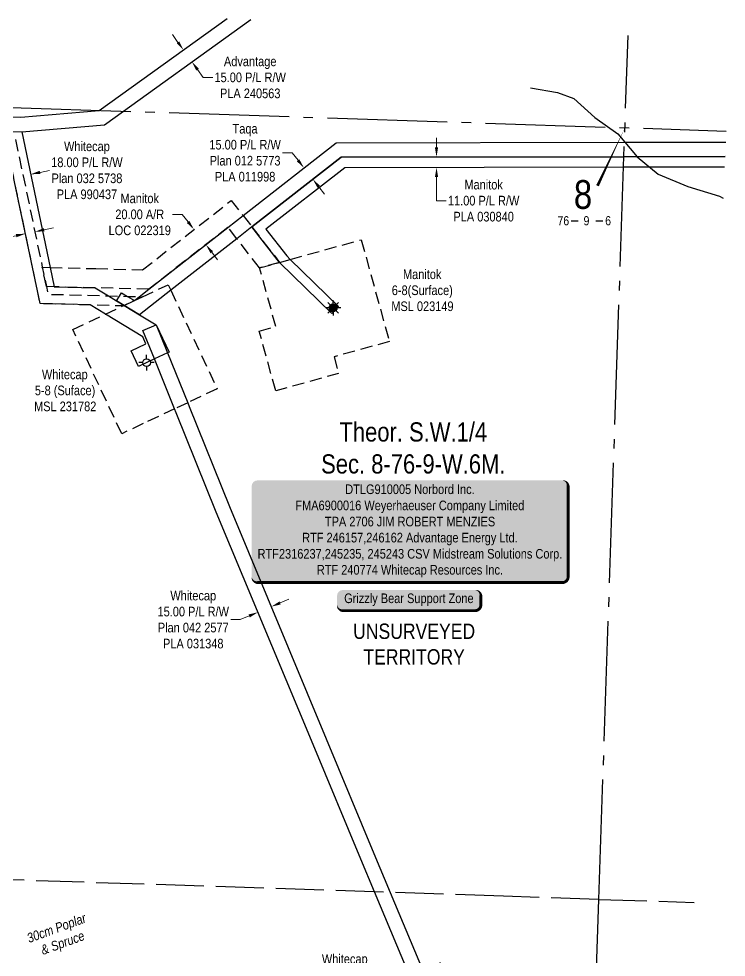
# Model space of a CAD drawing. Extents: x 347027 to 352250, y 6156875 to 6165050.
# Drawn here: x 350707 to 351445, y 6159929 to 6160907 of the extents above; entities that cross this region are included whole.
import ezdxf
from ezdxf.enums import TextEntityAlignment as Align

# ---------------------------------------------------------------- set-up
doc = ezdxf.new("R2010")
doc.units = 0
doc.header["$LTSCALE"] = 5
doc.header["$PDSIZE"] = 20
for name, pattern in [('foc-ACCESSROAD', [3.75, 2.5, -1.25]), ('foc-QUARTERLINE', [33, 25, -3, 2, -3]), ('foc-UNSURVEYED', [12.5, 10, -2.5])]:
    doc.linetypes.add(name, pattern=pattern)
doc.layers.get('Defpoints').update_dxf_attribs({"color": 9})
for name, color, linetype in [('10', 1, 'Continuous'), ('9', 3, 'Continuous'), ('AS-SURFACE IMPACT', 7, 'Continuous'), ('AS-WILDLIFE-BLOCK', 131, 'Continuous'), ('C-SYMBOL', 7, 'Continuous'), ('F-AR', 190, 'foc-ACCESSROAD'), ('F-RW', 190, 'Continuous'), ('F-WS', 190, 'foc-ACCESSROAD'), ('F-WS-S', 190, 'Continuous'), ('L-QSEC', 8, 'foc-QUARTERLINE'), ('L-SECLBL', 7, 'Continuous'), ('L-UNS-T', 3, 'Continuous'), ('L-USEC', 7, 'foc-UNSURVEYED'), ('T-BUSH-T', 110, 'Continuous'), ('T-WATER', 160, 'Continuous')]:
    doc.layers.add(name, color=color, linetype=linetype)
doc.layers.add('F-AR-T', color=190, linetype='Continuous', lineweight=9)
doc.layers.add('F-RW-T', color=190, linetype='Continuous', lineweight=9)
doc.styles.add('100L', font='ARIALN.TTF', dxfattribs={"height": 11})
doc.styles.add('175L', font='ARIALN.TTF', dxfattribs={"height": 20})
doc.styles.add('80', font='ARIALN.TTF', dxfattribs={"height": 10})
doc.styles.add('80CG', font='ARIALN.TTF', dxfattribs={"height": 10})
doc.styles.add('80L', font='ARIALN.TTF', dxfattribs={"height": 10})
doc.styles.add('SIMPLEX', font='ARIALN.TTF')
doc.dimstyles.new('Compass 5 000', dxfattribs={"dimscale": 5, "dimtxt": 9, "dimasz": 2, "dimexe": 0.2, "dimexo": 0.0625, "dimgap": 0.5, "dimtad": 0, "dimtih": 1, "dimtoh": 1, "dimzin": 0, "dimdsep": 46, "dimtxsty": '80CG', "dimcen": 0.1, "dimse1": 1, "dimse2": 1, "dimclrd": 256, "dimclrt": 256, "dimaunit": 1, "dimadec": 4, "dimazin": 0, "dimtfac": 0.06, "dimtofl": 0, "dimtmove": 0, "dimatfit": 1, "dimfxl": 0.2, "dimtolj": 1, "dimtzin": 0, "dimlwd": -1, "dimarcsym": 0})

# ---------------------------------------------------------------- blocks, each defined once
blk = doc.blocks.new('L-SECLBL')
at = {"layer": '9', "color": 7}
for p, q in [((-5.08, -27.83), (-12.29, -27.83)), ((20.7, -27.83), (13.5, -27.83))]:
    blk.add_line(p, q, dxfattribs=at)
at = {"layer": '10', "color": 2, "style": 'SIMPLEX'}
blk.add_attdef('SEC', text='', height=30, dxfattribs=at).set_placement((0, 0), align=Align.MIDDLE)
at = {"layer": '10', "color": 5, "style": '80L'}
blk.add_attdef('TWP', text='', height=9.5, dxfattribs=at).set_placement((-14.43, -27.37), align=Align.MIDDLE_RIGHT)
blk.add_attdef('RGE', text='', height=9.5, dxfattribs=at).set_placement((3.62, -27.37), align=Align.MIDDLE_CENTER)
blk.add_attdef('MER', text='', height=9.5, dxfattribs=at).set_placement((23.17, -27.37), align=Align.MIDDLE_LEFT)
blk = doc.blocks.new('*U28')
h = blk.add_hatch(color=255)
edge = h.paths.add_edge_path()
edge.add_line((-159, -54), (159, -54))
edge.add_arc((159, -48), 6, 270, 360)
edge.add_line((165, -48), (165, 46.5))
edge.add_arc((159, 46.5), 6, 0, 90)
edge.add_line((159, 52.5), (-159, 52.5))
edge.add_arc((-159, 46.5), 6, 90, 180)
edge.add_line((-165, 46.5), (-165, -48))
edge.add_arc((-159, -48), 6, 180, 270)
at = {"color": 44, "flags": 128}
blk.add_lwpolyline([(-159, -54, 3, 3, 0), (159, -54, 3, 3, 0.414214), (165, -48, 3, 3, 0), (165, 46.5, 3, 0, 0.414214), (159, 52.5, 0, 0, 0), (-159, 52.5, 0, 0, 0.414214), (-165, 46.5, 0, 0, 0), (-165, -48, 0, 3, 0.414214)], format="xyseb", close=True, dxfattribs=at)
at = {"color": 44, "style": '80'}
blk.add_attdef('ENTER_TEXT_001', (-35.99, -5), '', height=10, dxfattribs=at)
blk = doc.blocks.new('*U24')
h = blk.add_hatch(color=255)
edge = h.paths.add_edge_path()
edge.add_line((-69, -11.5), (69, -11.5))
edge.add_arc((69, -5.5), 6, 270, 360)
edge.add_line((75, -5.5), (75, 4))
edge.add_arc((69, 4), 6, 0, 90)
edge.add_line((69, 10), (-69, 10))
edge.add_arc((-69, 4), 6, 90, 180)
edge.add_line((-75, 4), (-75, -5.5))
edge.add_arc((-69, -5.5), 6, 180, 270)
at = {"color": 131, "flags": 128}
blk.add_lwpolyline([(-69, -11.5, 3, 3, 0), (69, -11.5, 3, 3, 0.414214), (75, -5.5, 3, 3, 0), (75, 4, 3, 0, 0.414214), (69, 10, 0, 0, 0), (-69, 10, 0, 0, 0.414214), (-75, 4, 0, 0, 0), (-75, -5.5, 0, 3, 0.414214)], format="xyseb", close=True, dxfattribs=at)
at = {"color": 131, "style": '80'}
blk.add_attdef('ENTER_TEXT_001', (-35.99, -5), '', height=10, dxfattribs=at)
blk = doc.blocks.new('*D124')
at = {"layer": 'Defpoints', "color": 0, "transparency": 16777216}
for p in [(350890.02, 6160687.51), (350891.14, 6160688.39), (350903.46, 6160672.64)]:
    blk.add_point(p, dxfattribs=at)
at = {"layer": 'F-AR-T', "transparency": 16777216}
for p, q in [((350877.71, 6160703.27), (350867.71, 6160703.27)), ((350883.86, 6160695.39), (350877.71, 6160703.27)), ((350908.5, 6160663.88), (350914.66, 6160656))]:
    blk.add_line(p, q, dxfattribs=at)
for points in [[(350885.18, 6160696.42), (350882.55, 6160694.36), (350890.02, 6160687.51)], [(350909.81, 6160664.91), (350907.18, 6160662.86), (350902.34, 6160671.76)]]:
    blk.add_solid(points, dxfattribs=at)
at = {"layer": 'F-AR-T', "transparency": 16777216, "insert": (350833.39, 6160703.27), "char_height": 10, "attachment_point": 5, "style": '80CG'}
blk.add_mtext('\\A1;Manitok\\P20.00 A/R\\PLOC 022319', dxfattribs=at)
blk = doc.blocks.new('*D53')
at = {"layer": 'Defpoints', "color": 0, "transparency": 16777216}
for p in [(351128.57, 6159915.76), (351131.34, 6159909.15), (351117.51, 6159903.35)]:
    blk.add_point(p, dxfattribs=at)
at = {"layer": 'F-RW-T', "transparency": 16777216}
for p, q in [((351137.79, 6159919.63), (351147.01, 6159923.49)), ((351096.29, 6159902.23), (351086.29, 6159902.23)), ((351105.51, 6159906.1), (351096.29, 6159902.23))]:
    blk.add_line(p, q, dxfattribs=at)
for points in [[(351137.15, 6159921.16), (351138.43, 6159918.09), (351128.57, 6159915.76)], [(351104.87, 6159907.63), (351106.16, 6159904.56), (351114.74, 6159909.96)]]:
    blk.add_solid(points, dxfattribs=at)
at = {"layer": 'F-RW-T', "transparency": 16777216, "insert": (351047.21, 6159902.23), "char_height": 10, "attachment_point": 5, "style": '80CG'}
blk.add_mtext('\\A1;Whitecap\\P15.00 P/L R/W\\PPlan 042 2577\\PPLA 031348', dxfattribs=at)
blk = doc.blocks.new('*D96')
at = {"layer": 'Defpoints', "color": 0, "transparency": 16777216}
for p in [(350970.57, 6160294.49), (350959.51, 6160282.09), (350973.34, 6160287.88)]:
    blk.add_point(p, dxfattribs=at)
at = {"layer": 'F-RW-T', "transparency": 16777216}
for p, q in [((350979.8, 6160298.36), (350989.02, 6160302.22)), ((350938.3, 6160280.96), (350928.3, 6160280.96)), ((350947.52, 6160284.83), (350938.3, 6160280.96))]:
    blk.add_line(p, q, dxfattribs=at)
for points in [[(350979.15, 6160299.9), (350980.44, 6160296.82), (350970.57, 6160294.49)], [(350946.88, 6160286.37), (350948.17, 6160283.29), (350956.74, 6160288.69)]]:
    blk.add_solid(points, dxfattribs=at)
at = {"layer": 'F-RW-T', "transparency": 16777216, "insert": (350889.21, 6160280.96), "char_height": 10, "attachment_point": 5, "style": '80CG'}
blk.add_mtext('\\A1;Whitecap\\P15.00 P/L R/W\\PPlan 042 2577\\PPLA 031348', dxfattribs=at)
blk = doc.blocks.new('*D97')
at = {"layer": 'Defpoints', "color": 0, "transparency": 16777216}
for p in [(351136.02, 6160763.11), (351136.03, 6160752.11), (351142.89, 6160752.13)]:
    blk.add_point(p, dxfattribs=at)
at = {"layer": 'F-RW-T', "transparency": 16777216}
for p, q in [((351142.86, 6160773.12), (351142.84, 6160783.12)), ((351142.91, 6160742.13), (351142.95, 6160717.57)), ((351142.95, 6160717.57), (351152.95, 6160717.57))]:
    blk.add_line(p, q, dxfattribs=at)
for points in [[(351144.52, 6160773.13), (351141.19, 6160773.12), (351142.87, 6160763.12)], [(351144.58, 6160742.13), (351141.24, 6160742.12), (351142.89, 6160752.13)]]:
    blk.add_solid(points, dxfattribs=at)
at = {"layer": 'F-RW-T', "transparency": 16777216, "insert": (351192.04, 6160717.57), "char_height": 10, "attachment_point": 5, "style": '80CG'}
blk.add_mtext('\\A1;Manitok\\P11.00 P/L R/W\\PPLA 030840', dxfattribs=at)
blk = doc.blocks.new('*D98')
at = {"layer": 'Defpoints', "color": 0, "transparency": 16777216}
for p in [(351004.68, 6160751.77), (350999.69, 6160747.87), (351008.92, 6160736.07)]:
    blk.add_point(p, dxfattribs=at)
at = {"layer": 'F-RW-T', "transparency": 16777216}
for p, q in [((350992.36, 6160767.52), (350982.36, 6160767.52)), ((350998.52, 6160759.65), (350992.36, 6160767.52)), ((351020.06, 6160732.09), (351026.22, 6160724.21))]:
    blk.add_line(p, q, dxfattribs=at)
for points in [[(350999.83, 6160760.67), (350997.2, 6160758.62), (351004.68, 6160751.77)], [(351021.37, 6160733.12), (351018.75, 6160731.07), (351013.9, 6160739.97)]]:
    blk.add_solid(points, dxfattribs=at)
at = {"layer": 'F-RW-T', "transparency": 16777216, "insert": (350943.27, 6160767.52), "char_height": 10, "attachment_point": 5, "style": '80CG'}
blk.add_mtext('\\A1;Taqa\\P15.00 P/L R/W\\PPlan 012 5773\\PPLA 011998', dxfattribs=at)
blk = doc.blocks.new('*D99')
at = {"layer": 'Defpoints', "color": 0, "transparency": 16777216}
for p in [(350719.68, 6160745.07), (350720.14, 6160742.86), (350702.5, 6160739.15)]:
    blk.add_point(p, dxfattribs=at)
at = {"layer": 'F-RW-T', "transparency": 16777216}
for p, q in [((350729.46, 6160747.12), (350739.25, 6160749.18)), ((350692.25, 6160739.3), (350682.47, 6160737.25))]:
    blk.add_line(p, q, dxfattribs=at)
for points in [[(350691.91, 6160740.94), (350692.6, 6160737.67), (350702.04, 6160741.36)], [(350729.12, 6160748.75), (350729.81, 6160745.49), (350719.68, 6160745.07)]]:
    blk.add_solid(points, dxfattribs=at)
at = {"layer": 'F-RW-T', "transparency": 16777216, "insert": (350778.34, 6160749.18), "char_height": 10, "attachment_point": 5, "style": '80CG'}
blk.add_mtext('\\A1;Whitecap\\P18.00 P/L R/W\\PPlan 032 5738\\PPLA 990437', dxfattribs=at)
blk = doc.blocks.new('*D100')
at = {"layer": 'Defpoints', "color": 0, "transparency": 16777216}
for p in [(350713.2, 6160688.23), (350714.26, 6160683.17), (350722.98, 6160690.28)]:
    blk.add_point(p, dxfattribs=at)
at = {"layer": 'F-RW-T', "transparency": 16777216}
for p, q in [((350704.48, 6160681.11), (350694.69, 6160679.06)), ((350733.83, 6160687.28), (350743.62, 6160689.33))]:
    blk.add_line(p, q, dxfattribs=at)
for points in [[(350704.13, 6160682.74), (350704.82, 6160679.48), (350714.26, 6160683.17)], [(350733.49, 6160688.91), (350734.17, 6160685.65), (350724.05, 6160685.22)]]:
    blk.add_solid(points, dxfattribs=at)
at = {"layer": 'F-RW-T', "transparency": 16777216, "insert": (350660.4, 6160679.06), "char_height": 10, "attachment_point": 5, "style": '80CG'}
blk.add_mtext('\\A1;Whitecap\\P10.00 A/R\\PLOC 232234', dxfattribs=at)
blk = doc.blocks.new('GABD')
for p, q in [((-0.81, 0), (-1.62, 0)), ((0, 0.81), (0, 1.62)), ((1.62, 0), (0.81, 0)), ((0, -0.81), (0, -1.62))]:
    blk.add_line(p, q)
blk.add_circle((0, 0), 0.8)
blk = doc.blocks.new('GAS')
h = blk.add_hatch(color=255)
h.dxf.hatch_style = 1
edge = h.paths.add_edge_path()
edge.add_arc((0, 0), 0.9, 0, 360)
for p, q in [((-0.81, 0), (-1.62, 0)), ((-0.57, 0.57), (-1.14, 1.14)), ((0, 0.81), (0, 1.62)), ((0.57, 0.57), (1.14, 1.14)), ((1.62, 0), (0.81, 0)), ((-0.57, -0.57), (-1.14, -1.14)), ((0, -0.81), (0, -1.62)), ((1.14, -1.14), (0.57, -0.57))]:
    blk.add_line(p, q)
blk.add_circle((0, 0), 0.8)
blk = doc.blocks.new('*D235')
at = {"layer": 'Defpoints', "color": 0, "transparency": 16777216}
for p in [(350877.36, 6160873.2), (350886.1, 6160861.02), (350887.85, 6160862.27)]:
    blk.add_point(p, dxfattribs=at)
at = {"layer": 'F-RW-T', "transparency": 16777216}
for p, q in [((350873.28, 6160882.58), (350867.45, 6160890.71)), ((350893.68, 6160854.14), (350899.5, 6160846.02)), ((350899.5, 6160846.02), (350909.5, 6160846.02))]:
    blk.add_line(p, q, dxfattribs=at)
for points in [[(350874.63, 6160883.55), (350871.92, 6160881.61), (350879.11, 6160874.46)], [(350895.03, 6160855.12), (350892.32, 6160853.17), (350887.85, 6160862.27)]]:
    blk.add_solid(points, dxfattribs=at)
at = {"layer": 'F-RW-T', "transparency": 16777216, "insert": (350948.59, 6160846.02), "char_height": 10, "attachment_point": 5, "style": '80CG'}
blk.add_mtext('\\A1;Advantage\\P15.00 P/L R/W\\PPLA 240563', dxfattribs=at)

msp = doc.modelspace()

# ---------------------------------------------------------------- linework, layer by layer
at = {"layer": 'F-AR', "flags": 128}
msp.add_lwpolyline([(350703.831, 6160781.475), (350731.828, 6160648.166), (350736.05, 6160628.059), (350737.725, 6160620.084), (350800.879, 6160618.355), (350812.171, 6160618.045), (350820.775, 6160617.81), (350832.905, 6160617.478), (350836.16, 6160617.389), (350827.844, 6160613.494), (350817.148, 6160608.462), (350816.032, 6160607.938), (350781.749, 6160608.877), (350729.563, 6160610.306), (350697.761, 6160761.738), (350685.709, 6160771.579), (350542.745, 6160772.392), (350512.567, 6160772.563), (350159.16, 6160774.57), (350142.502, 6160774.665), (349778.184, 6160776.728), (349748.113, 6160776.898), (349744.162, 6160776.921), (349744.498, 6160786.917), (349748.449, 6160786.894), (349778.509, 6160786.723), (350137.928, 6160784.688), (350142.56, 6160784.662), (350154.581, 6160784.594), (350159.217, 6160784.568), (350512.906, 6160782.558), (350543.084, 6160782.387), (350703.831, 6160781.475)], close=True, dxfattribs=at)
at = {"layer": 'F-AR'}
msp.add_lwpolyline([(350950.339, 6160690.318), (350979.295, 6160653.28), (350958.43, 6160647.505), (350934.595, 6160677.993), (350925.382, 6160689.776), (350843.021, 6160625.388), (350787.012, 6160626.787), (350744.3, 6160627.853), (350736.05, 6160628.059), (350731.828, 6160648.166), (350740.076, 6160647.96), (350787.511, 6160646.775), (350836.354, 6160645.555), (350928.82, 6160717.844), (350941.135, 6160702.091), (350950.339, 6160690.318)], close=True, dxfattribs=at)
at = {"layer": 'F-RW', "lineweight": -3, "flags": 128}
msp.add_lwpolyline([(350924.696, 6160907.159), (350791.139, 6160811.353), (350709.241, 6160804.331), (350205.392, 6160807.247), (350205.027, 6160744.257), (350220.023, 6160744.17), (350220.301, 6160792.165), (350710.355, 6160789.443), (350796.529, 6160796.764), (350949.267, 6160906.33)], dxfattribs=at)
at = {"layer": 'F-RW', "flags": 128}
msp.add_lwpolyline([(350543.356, 6160790.39), (350710.355, 6160789.443), (350710.355, 6160789.443), (350740.076, 6160647.96), (350744.3, 6160627.853), (350787.012, 6160626.787), (350800.879, 6160618.355), (350809.217, 6160613.284), (350817.148, 6160608.462), (350833.118, 6160598.751), (350850.671, 6160588.078), (350863.924, 6160559.695), (350862.426, 6160558.999), (350848.816, 6160552.677), (350832.177, 6160544.947), (350824.536, 6160561.256), (350839.914, 6160568.471), (350836.555, 6160575.658), (350797.586, 6160599.277), (350781.749, 6160608.877), (350729.563, 6160610.306), (350697.761, 6160761.738)], dxfattribs=at)
at = {"layer": 'F-RW'}
for points in [[(351443.835, 6160763.587), (351338.371, 6160763.445), (351043.334, 6160762.959), (350950.339, 6160690.318), (350934.595, 6160677.993), (350865.828, 6160624.301), (350833.118, 6160598.751), (350817.148, 6160608.462), (350809.217, 6160613.284), (350812.171, 6160618.045), (350814.419, 6160621.67), (350820.775, 6160617.81), (350827.844, 6160613.494), (350832.905, 6160617.478), (350843.021, 6160625.388), (350925.382, 6160689.776), (350941.135, 6160702.091), (351038.155, 6160777.941), (351338.877, 6160778.456), (351444.502, 6160778.603)], [(351443.347, 6160752.589), (351338.386, 6160752.448), (351338, 6160752.447), (351047.129, 6160751.968), (350964.991, 6160687.807), (350986.764, 6160659.96), (350990.436, 6160656.364), (351040.577, 6160607.264), (351033.582, 6160600.121), (350979.295, 6160653.28), (350950.339, 6160690.318), (351043.334, 6160762.959), (351338.371, 6160763.445), (351443.835, 6160763.587)], [(351295.166, 6159479.567), (351078.168, 6159997.193), (351063.845, 6160031.365), (351014.116, 6160151.002), (350913.222, 6160393.144), (350871.448, 6160496.633), (350869.823, 6160500.658), (350848.816, 6160552.677), (350836.788, 6160582.46), (350850.671, 6160588.078), (350862.426, 6160558.999), (350883.429, 6160507.047), (350885.055, 6160503.024), (350927.007, 6160398.942), (351027.962, 6160156.762), (351077.686, 6160037.141), (351094.659, 6159996.648), (351296.37, 6159515.482)]]:
    msp.add_lwpolyline(points, dxfattribs=at)
at = {"layer": 'F-WS'}
for points in [[(351040.847, 6160537.539), (350975.221, 6160519.375), (350958.008, 6160581.57), (350975.351, 6160586.37), (350958.43, 6160647.505), (350979.295, 6160653.28), (350990.436, 6160656.364), (351064.418, 6160676.84), (351093.753, 6160570.853), (351036.047, 6160554.882), (351040.847, 6160537.539)], [(350837.013, 6160485.254), (350814.57, 6160474.717), (350763.583, 6160583.313), (350797.586, 6160599.277), (350816.032, 6160607.938), (350817.148, 6160608.462), (350827.844, 6160613.494), (350836.16, 6160617.389), (350863.129, 6160630.05), (350865.828, 6160624.301), (350914.116, 6160521.455), (350883.429, 6160507.047), (350869.823, 6160500.658), (350837.013, 6160485.254)]]:
    msp.add_lwpolyline(points, close=True, dxfattribs=at)
at = {"layer": 'L-QSEC'}
for p, q in [((351312.252, 6159989.473), (351342.635, 6160889.809)), ((350534.313, 6160820.276), (351445.015, 6160790.156)), ((351286.31, 6159215.24), (351312.252, 6159989.473))]:
    msp.add_line(p, q, dxfattribs=at)
at = {"layer": 'L-SECLBL', "flags": 128}
msp.add_lwpolyline([(351339.39, 6160793.657, 0, 2.999, 0), (351310.774, 6160733.205, 2.999, 2.999, 0)], format="xyseb", dxfattribs=at)
at = {"layer": 'L-USEC'}
for p, q in [((351212.699, 6159992.762), (350507.074, 6160016.167)), ((351312.252, 6159989.473), (351212.699, 6159992.762)), ((351312.252, 6159989.473), (351212.699, 6159992.762)), ((351312.252, 6159989.473), (351411.573, 6159986.189)), ((351312.252, 6159989.473), (351411.573, 6159986.189))]:
    msp.add_line(p, q, dxfattribs=at)
at = {"layer": 'T-WATER', "flags": 128}
msp.add_lwpolyline([(351241.048, 6160835.063), (351269.177, 6160830.196), (351286.159, 6160824.201), (351308.138, 6160804.223), (351332.112, 6160787.242), (351352.092, 6160763.267), (351374.069, 6160745.286), (351405.038, 6160732.302), (351438.005, 6160722.312), (351441.916, 6160720.357)], dxfattribs=at)

# ---------------------------------------------------------------- block references
at = {"layer": 'AS-SURFACE IMPACT'}
ref = msp.add_blockref('*U28', (351115.133, 6160373.582), dxfattribs=at)
ref.add_attrib('ENTER_TEXT_001', 'DTLG910005 Norbord Inc.', (351047.695, 6160411.855), dxfattribs={"layer": '0', "color": 44, "height": 10, "style": '80'})
ref.add_attrib('ENTER_TEXT_002', 'FMA6900016 Weyerhaeuser Company Limited', (350995.679, 6160395.011), dxfattribs={"layer": '0', "color": 44, "height": 10, "style": '80'})
ref.add_attrib('ENTER_TEXT_003', 'TPA 2706 JIM ROBERT MENZIES', (351026.484, 6160378.167), dxfattribs={"layer": '0', "color": 44, "height": 10, "style": '80'})
ref.add_attrib('ENTER_TEXT_004', 'RTF 246157,246162 Advantage Energy Ltd.', (351002.766, 6160361.459), dxfattribs={"layer": '0', "color": 44, "height": 10, "style": '80'})
ref.add_attrib('ENTER_TEXT_005', 'RTF2316237,245235, 245243 CSV Midstream Solutions Corp.', (350956.3, 6160344.615), dxfattribs={"layer": '0', "color": 44, "height": 10, "style": '80'})
ref.add_attrib('ENTER_TEXT_006', 'RTF 240774 Whitecap Resources Inc.', (351018.077, 6160327.908), dxfattribs={"layer": '0', "color": 44, "height": 10, "style": '80'})
at = {"layer": 'AS-WILDLIFE-BLOCK'}
ref = msp.add_blockref('*U24', (351114.16, 6160301.85), dxfattribs=at)
ref.add_attrib('ENTER_TEXT_001', 'Grizzly Bear Support Zone', (351046.595, 6160298.231), dxfattribs={"layer": '0', "color": 131, "height": 10, "style": '80'})
at = {"layer": 'F-WS-S', "xscale": 4.998775000000006, "yscale": 4.998775000000006, "zscale": 4.998775000000006}
for name, p in [('GAS', (351035.084, 6160605.917)), ('GABD', (350840.497, 6160548.812))]:
    msp.add_blockref(name, p, dxfattribs=at)
at = {"layer": 'L-SECLBL', "xscale": 0.999755, "yscale": 0.999755, "zscale": 0.999755}
msp.add_blockref('L-SECLBL', (351295.646, 6160724.039), dxfattribs=at).add_auto_attribs({'SEC': '8', 'TWP': '76', 'RGE': '9', 'MER': '6'})

# ---------------------------------------------------------------- texts
at = {"layer": 'C-SYMBOL', "color": 3, "insert": (351118.675, 6160486.576), "char_height": 19.9951, "width": 190.45346, "attachment_point": 2, "style": '175L'}
msp.add_mtext('Theor. S.W.1/4\\PSec. 8-76-9-W.6M.', dxfattribs=at)
at = {"layer": 'F-RW-T', "insert": (351092.352, 6160645.892), "char_height": 9.99755, "width": 70.31726, "attachment_point": 1, "style": '100L'}
msp.add_mtext('\\pi15.552;Manitok\\P\\pi3.8873;6-8(Surface)\\P\\pi3.369;MSL 023149', dxfattribs=at)
at = {"layer": 'F-WS-S', "insert": (350720.463, 6160541.526), "char_height": 9.99755, "width": 68.98883, "attachment_point": 1, "style": '100L'}
msp.add_mtext('\\pi10.936;Whitecap\\P\\pi3.5607;5-8 (Suface)\\P\\pi2.7491;MSL 231782', dxfattribs=at)
at = {"layer": 'L-UNS-T', "color": 3, "insert": (351119.54, 6160255.41), "char_height": 15.99608, "attachment_point": 5, "style": '80L'}
msp.add_mtext_dynamic_manual_height_columns('UNSURVEYED TERRITORY', width=126.47572, gutter_width=47.523, heights=[0], dxfattribs=at)
at = {"layer": 'T-BUSH-T', "insert": (350714.316, 6159953.168), "char_height": 9.99755, "attachment_point": 1, "rotation": 20, "style": '100L'}
msp.add_mtext_dynamic_manual_height_columns('\\pi0.37972;{\\fArial Narrow|b0|i1|c0|p34;30cm Poplar\\P\\pi9.7499;& Spruce}', width=65.42299, gutter_width=55.013, heights=[0], dxfattribs=at)

# ---------------------------------------------------------------- dimensions: what is measured, and where the dimension line sits
at = {"layer": 'F-AR-T'}
dim = msp.add_aligned_dim(p1=(350903.457, 6160672.635), p2=(350891.142, 6160688.387), distance=1.419, text='Manitok\\P20.00 A/R\\PLOC 022319', dimstyle='Compass 5 000', dxfattribs=at)
dim.commit()
dim.dimension.update_dxf_attribs({"geometry": '*D124', "text_midpoint": (350833.391, 6160703.269)})
at = {"layer": 'F-RW-T', "color": 2}
dim = msp.add_aligned_dim(p1=(350877.362, 6160873.205), p2=(350886.103, 6160861.019), distance=2.146, text='Advantage\\P15.00 P/L R/W\\PPLA 240563', dimstyle='Compass 5 000', dxfattribs=at)
dim.commit()
dim.dimension.update_dxf_attribs({"geometry": '*D235', "text_midpoint": (350948.591, 6160846.019)})
at = {"layer": 'F-RW-T'}
for p1, p2, distance, text, picture, middle in [((351008.916, 6160736.074), (350999.693, 6160747.872), -6.326, 'Taqa\\P15.00 P/L R/W\\PPlan 012 5773\\PPLA 011998', '*D98', (350943.272, 6160767.524)), ((350702.504, 6160739.153), (350720.141, 6160742.857), 2.256, 'Whitecap\\P18.00 P/L R/W\\PPlan 032 5738\\PPLA 990437', '*D99', (350778.336, 6160749.177)), ((350722.982, 6160690.285), (350713.198, 6160688.23), 5.174, 'Whitecap\\P10.00 A/R\\PLOC 232234', '*D100', (350660.398, 6160679.056))]:
    dim = msp.add_aligned_dim(p1=p1, p2=p2, distance=distance, text=text, dimstyle='Compass 5 000', dxfattribs=at)
    dim.commit()
    dim.dimension.update_dxf_attribs({"geometry": picture, "text_midpoint": middle})
for base, p1, p2, angle, text, picture, middle in [((351142.893, 6160752.126), (351136.016, 6160763.112), (351136.034, 6160752.115), 270.094422, 'Manitok\\P11.00 P/L R/W\\PPLA 030840', '*D97', (351192.035, 6160717.575)), ((350970.574, 6160294.492), (350959.514, 6160282.085), (350973.345, 6160287.884), 22.744015, 'Whitecap\\P15.00 P/L R/W\\PPlan 042 2577\\PPLA 031348', '*D96', (350889.212, 6160280.962)), ((351128.568, 6159915.761), (351117.507, 6159903.354), (351131.338, 6159909.152), 22.744015, 'Whitecap\\P15.00 P/L R/W\\PPlan 042 2577\\PPLA 031348', '*D53', (351047.206, 6159902.231))]:
    dim = msp.add_linear_dim(base=base, p1=p1, p2=p2, angle=angle, text=text, dimstyle='Compass 5 000', dxfattribs=at)
    dim.commit()
    dim.dimension.update_dxf_attribs({"geometry": picture, "text_midpoint": middle, "dimtype": 161})

doc.saveas('drawing.dxf')
